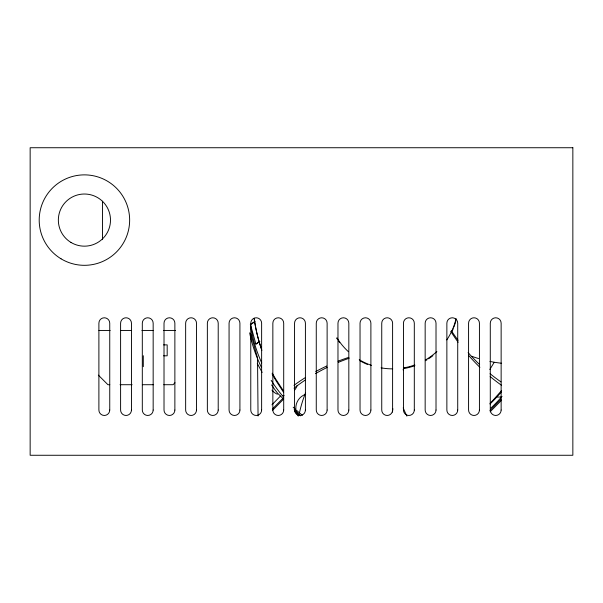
<?xml version="1.0" encoding="UTF-8"?>
<svg xmlns="http://www.w3.org/2000/svg" width="603" height="603" viewBox="0 0 603 603"><rect width="100%" height="100%" fill="white"/><g stroke="black" fill="none" stroke-linecap="round" stroke-linejoin="round"><path stroke-width="0.9" d="M489.832 369.488L494.098 362.478M501.636 390.518L493.186 400.068A260.609 206.43 57.2 0 1 490.005 403.354M501.093 392.334L495.259 398.734A266.059 210.341 56.2 0 1 490.043 404.033M271.938 404.824L280.47 396.043L280.621 396.736M272.307 409.113L282.845 398.372L277.591 393.209A145.866 145.858 -12.2 0 1 271.591 384.963M272.564 410.326L283.109 399.593L282.845 398.372M298.184 416.07L299.503 414.728M489.953 410.522L501.101 399.163M490.133 411.819L501.357 400.392M174.976 382.799L173.061 384.714L163.76 384.714M250.418 324.391L255.122 321.293M251.255 324.12L254.391 322.062M259.795 341.517L255.876 344.102L259.742 341.275M98.952 330.444L110.153 330.444M120.427 330.444L131.627 330.444M141.901 330.444L153.102 330.444M163.375 330.444L175.511 330.444M163.586 344.878L167.182 344.878L167.182 355.808L163.586 355.808M109.799 384.714L107.937 384.714L98.357 375.134M120.035 384.714L132.125 384.714M142.361 384.714L153.524 384.714M294.174 409.497L300.663 415.866M294.437 410.711L299.096 415.286M283.606 391.121L275.443 378.639A260.609 203.618 -18.2 0 1 272.307 373.174M283.636 392.463L276.189 380.998A266.059 207.424 -19.1 0 1 272.111 373.83M257.27 363.473L262.162 372.42M250.66 325.281L255.823 343.853M250.878 334.002L257.526 357.926L258.054 415.987M143.303 355.732L143.303 366.662M102.51 201.198L102.51 239.662M501.183 396.872A14.51 14.51 0 0 1 496.435 396.872M297.852 415.422A14.51 14.51 0 0 1 296.179 411.208M295.854 408.962A14.51 14.51 0 0 1 305.676 394.279M297.173 385.377A14.6 14.6 0 0 1 294.648 390.058M284.088 395.47A14.6 14.6 0 0 1 282.558 395.478M277.38 394.249A14.6 14.6 0 0 1 271.961 390.111M261.318 367.152A145.866 145.858 -12.2 0 1 249.642 332.856M456.109 318.565A65.312 65.305 -12.2 0 1 446.793 339.919M436.874 351.519A65.312 65.305 -12.2 0 1 425.319 360.044M414.751 364.973A65.312 65.305 -12.2 0 1 403.422 367.951M392.681 368.863A65.312 65.305 -12.2 0 1 381.066 367.845M371.456 365.365A65.312 65.305 -12.2 0 1 359.23 359.727M348.421 351.715A65.312 65.305 -12.2 0 1 336.979 337.891M455.808 320.992A65.312 65.305 -12.2 0 1 453.901 327.007M453.252 328.673A65.312 65.305 -12.2 0 1 452.197 331.137M432.916 355.68A65.312 65.305 -12.2 0 1 428.545 358.815M427.022 359.787A65.312 65.305 -12.2 0 1 425.469 360.715M414.894 365.644A65.312 65.305 -12.2 0 1 403.565 368.629M367.423 364.453A65.312 65.305 -12.2 0 1 360.157 360.858M502.035 396.367A143.702 143.687 -12.2 0 1 490.978 407.997M302.382 415.286A143.702 143.687 -12.2 0 1 293.179 407.206M283.448 396.932A143.702 143.687 -12.2 0 1 271.184 380.372M261.747 362.976A143.702 143.687 -12.2 0 1 250.343 324.346M339.7 342.662A65.312 65.305 -12.2 0 1 338.675 341.192M337.68 339.677A65.312 65.305 -12.2 0 1 336.73 338.14M299.397 413.017A112.927 93.751 -76.5 0 1 305.517 392.885M392.463 412.105A165.365 134.605 -65 0 1 392.877 408.668M403.09 369.895A166.496 137.786 -64 0 1 403.927 367.37M261.687 349.506A260.609 203.618 -18.2 0 1 254.067 318.256M261.875 350.479A266.059 207.424 -19.1 0 1 254.413 319.484M293.985 385.325A165.365 134.107 -13.1 0 1 305.322 377.621M315.799 371.508A165.365 134.107 -13.1 0 1 326.728 366.029M338.042 361.205A165.365 134.107 -13.1 0 1 348.843 357.338M294.045 388.181A166.496 137.318 -12.2 0 1 305.171 380.101M315.482 373.664A166.496 137.318 -12.2 0 1 327.075 367.468M338.328 362.373A166.496 137.318 -12.2 0 1 349.099 358.257M501.643 363.262A112.927 94.882 -2 0 1 489.96 361.423M478.594 358.551A112.927 94.882 -2 0 1 471.802 356.29M501.583 385.325A165.365 135.675 62.5 0 1 490.133 376.528M479.898 367.317A165.365 135.675 62.5 0 1 468.546 355.31M458.167 342.263A165.365 135.675 62.5 0 1 450.735 331.303M500.987 381.91A166.496 138.826 63.5 0 1 490.051 373.694M479.656 364.566A166.496 138.826 63.5 0 1 468.116 352.619M458.092 340.296A166.496 138.826 63.5 0 1 451.459 330.859M406.904 416.115A112.927 94.467 50.8 0 1 403.203 407.869M572.85 147.735L30.15 147.735L30.15 455.265L572.85 455.265L572.85 147.735M501.138 410.04L501.138 323.208A5.427 5.427 0 0 0 495.711 317.781A5.427 5.427 0 0 0 490.284 323.208L490.284 410.04A5.427 5.427 0 0 0 495.711 415.467A5.427 5.427 0 0 0 501.138 410.04M479.43 410.04L479.43 323.208A5.427 5.427 0 0 0 474.003 317.781A5.427 5.427 0 0 0 468.576 323.208L468.576 410.04A5.427 5.427 0 0 0 474.003 415.467A5.427 5.427 0 0 0 479.43 410.04M457.722 410.04L457.722 323.208A5.427 5.427 0 0 0 452.295 317.781A5.427 5.427 0 0 0 446.868 323.208L446.868 410.04A5.427 5.427 0 0 0 452.295 415.467A5.427 5.427 0 0 0 457.722 410.04M436.014 410.04L436.014 323.208A5.427 5.427 0 0 0 430.587 317.781A5.427 5.427 0 0 0 425.16 323.208L425.16 410.04A5.427 5.427 0 0 0 430.587 415.467A5.427 5.427 0 0 0 436.014 410.04M414.306 410.04L414.306 323.208A5.427 5.427 0 0 0 408.879 317.781A5.427 5.427 0 0 0 403.452 323.208L403.452 410.04A5.427 5.427 0 0 0 408.879 415.467A5.427 5.427 0 0 0 414.306 410.04M392.598 410.04L392.598 323.208A5.427 5.427 0 0 0 387.171 317.781A5.427 5.427 0 0 0 381.744 323.208L381.744 410.04A5.427 5.427 0 0 0 387.171 415.467A5.427 5.427 0 0 0 392.598 410.04M370.89 410.04L370.89 323.208A5.427 5.427 0 0 0 365.463 317.781A5.427 5.427 0 0 0 360.036 323.208L360.036 410.04A5.427 5.427 0 0 0 365.463 415.467A5.427 5.427 0 0 0 370.89 410.04M348.828 410.04L348.828 323.208A5.427 5.427 0 0 0 343.401 317.781A5.427 5.427 0 0 0 337.974 323.208L337.974 410.04A5.427 5.427 0 0 0 343.401 415.467A5.427 5.427 0 0 0 348.828 410.04M327.12 410.04L327.12 323.208A5.427 5.427 0 0 0 321.693 317.781A5.427 5.427 0 0 0 316.266 323.208L316.266 410.04A5.427 5.427 0 0 0 321.693 415.467A5.427 5.427 0 0 0 327.12 410.04M305.412 410.04L305.412 323.208A5.427 5.427 0 0 0 299.985 317.781A5.427 5.427 0 0 0 294.558 323.208L294.558 410.04A5.427 5.427 0 0 0 299.985 415.467A5.427 5.427 0 0 0 305.412 410.04M283.704 410.04L283.704 323.208A5.427 5.427 0 0 0 278.277 317.781A5.427 5.427 0 0 0 272.85 323.208L272.85 410.04A5.427 5.427 0 0 0 278.277 415.467A5.427 5.427 0 0 0 283.704 410.04M261.627 410.04L261.627 323.208A5.427 5.427 0 0 0 256.2 317.781A5.427 5.427 0 0 0 250.773 323.208L250.773 410.04A5.427 5.427 0 0 0 256.2 415.467A5.427 5.427 0 0 0 261.627 410.04M239.919 410.04L239.919 323.208A5.427 5.427 0 0 0 234.492 317.781A5.427 5.427 0 0 0 229.065 323.208L229.065 410.04A5.427 5.427 0 0 0 234.492 415.467A5.427 5.427 0 0 0 239.919 410.04M218.211 410.04L218.211 323.208A5.427 5.427 0 0 0 212.784 317.781A5.427 5.427 0 0 0 207.357 323.208L207.357 410.04A5.427 5.427 0 0 0 212.784 415.467A5.427 5.427 0 0 0 218.211 410.04M196.503 410.04L196.503 323.208A5.427 5.427 0 0 0 191.076 317.781A5.427 5.427 0 0 0 185.649 323.208L185.649 410.04A5.427 5.427 0 0 0 191.076 415.467A5.427 5.427 0 0 0 196.503 410.04M174.87 410.04L174.87 323.208A5.427 5.427 0 0 0 169.443 317.781A5.427 5.427 0 0 0 164.016 323.208L164.016 410.04A5.427 5.427 0 0 0 169.443 415.467A5.427 5.427 0 0 0 174.87 410.04M153.162 410.04L153.162 323.208A5.427 5.427 0 0 0 147.735 317.781A5.427 5.427 0 0 0 142.308 323.208L142.308 410.04A5.427 5.427 0 0 0 147.735 415.467A5.427 5.427 0 0 0 153.162 410.04M131.454 410.04L131.454 323.208A5.427 5.427 0 0 0 126.027 317.781A5.427 5.427 0 0 0 120.6 323.208L120.6 410.04A5.427 5.427 0 0 0 126.027 415.467A5.427 5.427 0 0 0 131.454 410.04M109.746 410.04L109.746 323.208A5.427 5.427 0 0 0 104.319 317.781A5.427 5.427 0 0 0 98.892 323.208L98.892 410.04A5.427 5.427 0 0 0 104.319 415.467A5.427 5.427 0 0 0 109.746 410.04M61.054 258.815A45.225 45.225 0 0 0 129.637 220.969A45.225 45.225 0 0 0 62.569 180.501A45.225 45.225 0 0 0 61.054 258.815M70.95 242.421A26.08 26.08 0 0 0 110.492 220.6A26.08 26.08 0 0 0 71.817 197.264A26.08 26.08 0 0 0 70.95 242.421"/></g></svg>
